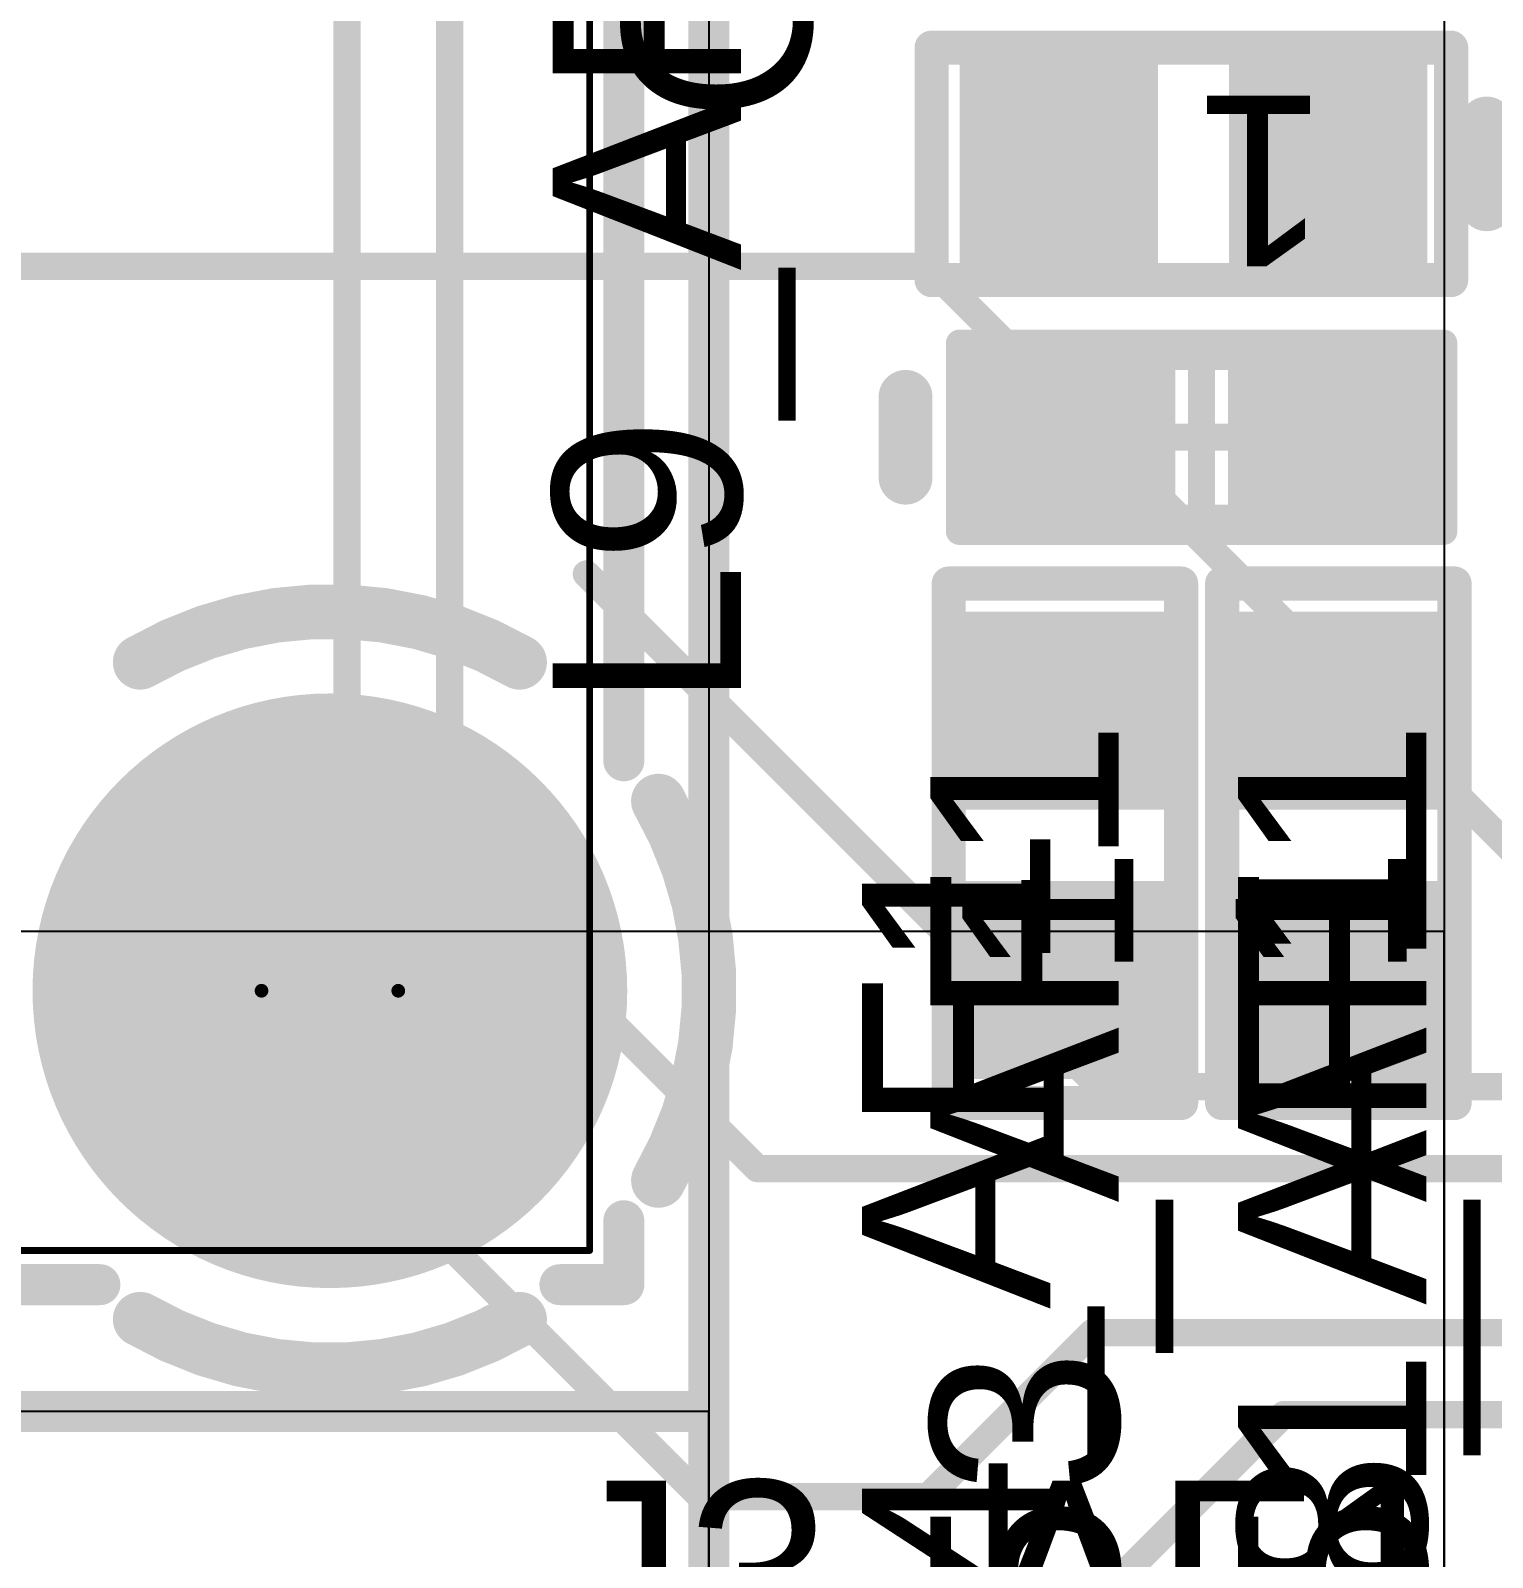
# Model space of a CAD drawing. Header units: inches. Extents: x -1.3 to 11.9, y -6.8 to 4.2.
# Drawn here: x 0.2137 to 0.4275, y 2.6911 to 2.9145 of the extents above; entities that cross this region are included whole.
import ezdxf

# ---------------------------------------------------------------- set-up
doc = ezdxf.new("R2010")
doc.units = ezdxf.units.IN
doc.header["$MEASUREMENT"] = 0
for name, color, linetype in [('02_GND1', 76, 'Continuous'), ('03_SIG1', 76, 'Continuous'), ('04_GND2', 16, 'Continuous'), ('05_SIG2', 156, 'Continuous'), ('06_GND3', 216, 'Continuous'), ('07_SIG3', 216, 'Continuous'), ('08_GND4', 136, 'Continuous'), ('09_PWR1', 136, 'Continuous'), ('10_PWR2', 136, 'Continuous'), ('11_GND5', 136, 'Continuous'), ('12_SIG4', 7, 'Continuous'), ('13_GND6', 136, 'Continuous'), ('14_SIG5', 136, 'Continuous'), ('15_GND7', 136, 'Continuous'), ('AB', 56, 'Continuous'), ('ASSY_DWG_INFO', 56, 'Continuous'), ('BOTTOM', 5, 'Continuous'), ('Bottom Solder', 6, 'Continuous'), ('FAB', 56, 'Continuous'), ('FAB_DWG_INFO', 1, 'Continuous'), ('Mechanical 13', 56, 'Continuous'), ('Pad Holes', 156, 'Continuous'), ('POT_INFO', 56, 'Continuous'), ('TOP', 1, 'Continuous'), ('Top Overlay', 2, 'Continuous'), ('Top Paste', 8, 'Continuous'), ('Top Solder', 216, 'Continuous')]:
    doc.layers.add(name, color=color, linetype=linetype)
doc.styles.add('Arial', font='', dxfattribs={"height": 0.2})
doc.styles.get('Arial').set_extended_font_data('Arial')

# ---------------------------------------------------------------- blocks, each defined once
blk = doc.blocks.new('C0402_199')
at = {"layer": 'TOP'}
for points in [[(-0.031, -0.0125), (-0.031, 0.0125), (-0.006, 0.0125), (-0.006, -0.0125)], [(0.0084, -0.0125), (0.0084, 0.0125), (0.0334, 0.0125), (0.0334, -0.0125)]]:
    blk.add_hatch(color=1, dxfattribs=at).paths.add_polyline_path(points)
at = {"layer": 'Top Paste'}
for points in [[(-0.031, -0.0125), (-0.031, 0.0125), (-0.006, 0.0125), (-0.006, -0.0125)], [(0.0084, -0.0125), (0.0084, 0.0125), (0.0334, 0.0125), (0.0334, -0.0125)]]:
    blk.add_hatch(color=8, dxfattribs=at).paths.add_polyline_path(points)
at = {"layer": 'Top Solder'}
for points in [[(-0.033, -0.0145), (-0.033, 0.0145), (-0.004, 0.0145), (-0.004, -0.0145)], [(0.0064, -0.0145), (0.0064, 0.0145), (0.0354, 0.0145), (0.0354, -0.0145)]]:
    blk.add_hatch(color=216, dxfattribs=at).paths.add_polyline_path(points)
at = {"layer": 'ASSY_DWG_INFO'}
for points in [[(-0.0365, 0.017, 0.005, 0.005, 0), (-0.0365, -0.017, 0.005, 0.005, 0)], [(-0.0365, 0.017, 0.005, 0.005, 0), (0.0395, 0.017, 0.005, 0.005, 0)], [(0.0395, 0.017, 0.005, 0.005, 0), (0.0395, -0.017, 0.005, 0.005, 0)], [(-0.0365, -0.017, 0.005, 0.005, 0), (0.0395, -0.017, 0.005, 0.005, 0)]]:
    blk.add_lwpolyline(points, format="xyseb", dxfattribs=at)
for points in [[(-0.03775, 0.017, 0.0025, 0.0025, 1), (-0.03525, 0.017, 0.0025, 0.0025, 1)], [(-0.03775, 0.017, 0.0025, 0.0025, 1), (-0.03525, 0.017, 0.0025, 0.0025, 1)], [(0.03825, 0.017, 0.0025, 0.0025, 1), (0.04075, 0.017, 0.0025, 0.0025, 1)], [(0.03825, 0.017, 0.0025, 0.0025, 1), (0.04075, 0.017, 0.0025, 0.0025, 1)], [(-0.03775, -0.017, 0.0025, 0.0025, 1), (-0.03525, -0.017, 0.0025, 0.0025, 1)], [(-0.03775, -0.017, 0.0025, 0.0025, 1), (-0.03525, -0.017, 0.0025, 0.0025, 1)], [(0.03825, -0.017, 0.0025, 0.0025, 1), (0.04075, -0.017, 0.0025, 0.0025, 1)], [(0.03825, -0.017, 0.0025, 0.0025, 1), (0.04075, -0.017, 0.0025, 0.0025, 1)]]:
    blk.add_lwpolyline(points, format="xyseb", close=True, dxfattribs=at)
at = {"layer": 'Top Overlay'}
for points in [[(-0.0365, 0.017, 0.005, 0.005, 0), (0.0365, 0.017, 0.005, 0.005, 0)], [(-0.0365, 0.017, 0.005, 0.005, 0), (-0.0365, -0.017, 0.005, 0.005, 0)], [(0.0365, 0.017, 0.005, 0.005, 0), (0.0395, 0.017, 0.005, 0.005, 0)], [(0.0395, 0.017, 0.005, 0.005, 0), (0.0395, -0.017, 0.005, 0.005, 0)], [(-0.0365, -0.017, 0.005, 0.005, 0), (0.0395, -0.017, 0.005, 0.005, 0)]]:
    blk.add_lwpolyline(points, format="xyseb", dxfattribs=at)
for points in [[(-0.03775, 0.017, 0.0025, 0.0025, 1), (-0.03525, 0.017, 0.0025, 0.0025, 1)], [(-0.03775, 0.017, 0.0025, 0.0025, 1), (-0.03525, 0.017, 0.0025, 0.0025, 1)], [(0.03525, 0.017, 0.0025, 0.0025, 1), (0.03775, 0.017, 0.0025, 0.0025, 1)], [(0.03525, 0.017, 0.0025, 0.0025, 1), (0.03775, 0.017, 0.0025, 0.0025, 1)], [(0.03825, 0.017, 0.0025, 0.0025, 1), (0.04075, 0.017, 0.0025, 0.0025, 1)], [(0.03825, 0.017, 0.0025, 0.0025, 1), (0.04075, 0.017, 0.0025, 0.0025, 1)], [(-0.03775, -0.017, 0.0025, 0.0025, 1), (-0.03525, -0.017, 0.0025, 0.0025, 1)], [(-0.03775, -0.017, 0.0025, 0.0025, 1), (-0.03525, -0.017, 0.0025, 0.0025, 1)], [(0.03825, -0.017, 0.0025, 0.0025, 1), (0.04075, -0.017, 0.0025, 0.0025, 1)], [(0.03825, -0.017, 0.0025, 0.0025, 1), (0.04075, -0.017, 0.0025, 0.0025, 1)]]:
    blk.add_lwpolyline(points, format="xyseb", close=True, dxfattribs=at)
at = {"layer": 'FAB', "style": 'Arial'}
blk.add_text('1', height=0.025, dxfattribs=at).set_placement((-0.0185, -0.01))
blk = doc.blocks.new('C0402_203')
at = {"layer": 'TOP'}
for points in [[(-0.031, -0.0125), (-0.031, 0.0125), (-0.006, 0.0125), (-0.006, -0.0125)], [(0.0084, -0.0125), (0.0084, 0.0125), (0.0334, 0.0125), (0.0334, -0.0125)]]:
    blk.add_hatch(color=1, dxfattribs=at).paths.add_polyline_path(points)
at = {"layer": 'Top Paste'}
for points in [[(-0.031, -0.0125), (-0.031, 0.0125), (-0.006, 0.0125), (-0.006, -0.0125)], [(0.0084, -0.0125), (0.0084, 0.0125), (0.0334, 0.0125), (0.0334, -0.0125)]]:
    blk.add_hatch(color=8, dxfattribs=at).paths.add_polyline_path(points)
at = {"layer": 'Top Solder'}
for points in [[(-0.033, -0.0145), (-0.033, 0.0145), (-0.004, 0.0145), (-0.004, -0.0145)], [(0.0064, -0.0145), (0.0064, 0.0145), (0.0354, 0.0145), (0.0354, -0.0145)]]:
    blk.add_hatch(color=216, dxfattribs=at).paths.add_polyline_path(points)
at = {"layer": 'ASSY_DWG_INFO'}
for points in [[(-0.0365, 0.017, 0.005, 0.005, 0), (-0.0365, -0.017, 0.005, 0.005, 0)], [(-0.0365, 0.017, 0.005, 0.005, 0), (0.0395, 0.017, 0.005, 0.005, 0)], [(0.0395, 0.017, 0.005, 0.005, 0), (0.0395, -0.017, 0.005, 0.005, 0)], [(-0.0365, -0.017, 0.005, 0.005, 0), (0.0395, -0.017, 0.005, 0.005, 0)]]:
    blk.add_lwpolyline(points, format="xyseb", dxfattribs=at)
for points in [[(-0.03775, 0.017, 0.0025, 0.0025, 1), (-0.03525, 0.017, 0.0025, 0.0025, 1)], [(-0.03775, 0.017, 0.0025, 0.0025, 1), (-0.03525, 0.017, 0.0025, 0.0025, 1)], [(0.03825, 0.017, 0.0025, 0.0025, 1), (0.04075, 0.017, 0.0025, 0.0025, 1)], [(0.03825, 0.017, 0.0025, 0.0025, 1), (0.04075, 0.017, 0.0025, 0.0025, 1)], [(-0.03775, -0.017, 0.0025, 0.0025, 1), (-0.03525, -0.017, 0.0025, 0.0025, 1)], [(-0.03775, -0.017, 0.0025, 0.0025, 1), (-0.03525, -0.017, 0.0025, 0.0025, 1)], [(0.03825, -0.017, 0.0025, 0.0025, 1), (0.04075, -0.017, 0.0025, 0.0025, 1)], [(0.03825, -0.017, 0.0025, 0.0025, 1), (0.04075, -0.017, 0.0025, 0.0025, 1)]]:
    blk.add_lwpolyline(points, format="xyseb", close=True, dxfattribs=at)
at = {"layer": 'Top Overlay'}
for points in [[(-0.0365, 0.017, 0.005, 0.005, 0), (0.0365, 0.017, 0.005, 0.005, 0)], [(-0.0365, 0.017, 0.005, 0.005, 0), (-0.0365, -0.017, 0.005, 0.005, 0)], [(0.0365, 0.017, 0.005, 0.005, 0), (0.0395, 0.017, 0.005, 0.005, 0)], [(0.0395, 0.017, 0.005, 0.005, 0), (0.0395, -0.017, 0.005, 0.005, 0)], [(-0.0365, -0.017, 0.005, 0.005, 0), (0.0395, -0.017, 0.005, 0.005, 0)]]:
    blk.add_lwpolyline(points, format="xyseb", dxfattribs=at)
for points in [[(-0.03775, 0.017, 0.0025, 0.0025, 1), (-0.03525, 0.017, 0.0025, 0.0025, 1)], [(-0.03775, 0.017, 0.0025, 0.0025, 1), (-0.03525, 0.017, 0.0025, 0.0025, 1)], [(0.03525, 0.017, 0.0025, 0.0025, 1), (0.03775, 0.017, 0.0025, 0.0025, 1)], [(0.03525, 0.017, 0.0025, 0.0025, 1), (0.03775, 0.017, 0.0025, 0.0025, 1)], [(0.03825, 0.017, 0.0025, 0.0025, 1), (0.04075, 0.017, 0.0025, 0.0025, 1)], [(0.03825, 0.017, 0.0025, 0.0025, 1), (0.04075, 0.017, 0.0025, 0.0025, 1)], [(-0.03775, -0.017, 0.0025, 0.0025, 1), (-0.03525, -0.017, 0.0025, 0.0025, 1)], [(-0.03775, -0.017, 0.0025, 0.0025, 1), (-0.03525, -0.017, 0.0025, 0.0025, 1)], [(0.03825, -0.017, 0.0025, 0.0025, 1), (0.04075, -0.017, 0.0025, 0.0025, 1)], [(0.03825, -0.017, 0.0025, 0.0025, 1), (0.04075, -0.017, 0.0025, 0.0025, 1)]]:
    blk.add_lwpolyline(points, format="xyseb", close=True, dxfattribs=at)
at = {"layer": 'FAB', "style": 'Arial'}
blk.add_text('1', height=0.025, dxfattribs=at).set_placement((-0.0185, -0.01))
blk = doc.blocks.new('C0402_215')
at = {"layer": 'TOP'}
for points in [[(-0.031, -0.0125), (-0.031, 0.0125), (-0.006, 0.0125), (-0.006, -0.0125)], [(0.0084, -0.0125), (0.0084, 0.0125), (0.0334, 0.0125), (0.0334, -0.0125)]]:
    blk.add_hatch(color=1, dxfattribs=at).paths.add_polyline_path(points)
at = {"layer": 'Top Paste'}
for points in [[(-0.031, -0.0125), (-0.031, 0.0125), (-0.006, 0.0125), (-0.006, -0.0125)], [(0.0084, -0.0125), (0.0084, 0.0125), (0.0334, 0.0125), (0.0334, -0.0125)]]:
    blk.add_hatch(color=8, dxfattribs=at).paths.add_polyline_path(points)
at = {"layer": 'Top Solder'}
for points in [[(-0.033, -0.0145), (-0.033, 0.0145), (-0.004, 0.0145), (-0.004, -0.0145)], [(0.0064, -0.0145), (0.0064, 0.0145), (0.0354, 0.0145), (0.0354, -0.0145)]]:
    blk.add_hatch(color=216, dxfattribs=at).paths.add_polyline_path(points)
at = {"layer": 'ASSY_DWG_INFO'}
for points in [[(-0.0365, 0.017, 0.005, 0.005, 0), (-0.0365, -0.017, 0.005, 0.005, 0)], [(0.0395, 0.017, 0.005, 0.005, 0), (-0.0365, 0.017, 0.005, 0.005, 0)], [(0.0395, 0.017, 0.005, 0.005, 0), (0.0395, -0.017, 0.005, 0.005, 0)], [(0.0395, -0.017, 0.005, 0.005, 0), (-0.0365, -0.017, 0.005, 0.005, 0)]]:
    blk.add_lwpolyline(points, format="xyseb", dxfattribs=at)
for points in [[(-0.03775, 0.017, 0.0025, 0.0025, 1), (-0.03525, 0.017, 0.0025, 0.0025, 1)], [(-0.03775, 0.017, 0.0025, 0.0025, 1), (-0.03525, 0.017, 0.0025, 0.0025, 1)], [(0.03825, 0.017, 0.0025, 0.0025, 1), (0.04075, 0.017, 0.0025, 0.0025, 1)], [(0.03825, 0.017, 0.0025, 0.0025, 1), (0.04075, 0.017, 0.0025, 0.0025, 1)], [(-0.03775, -0.017, 0.0025, 0.0025, 1), (-0.03525, -0.017, 0.0025, 0.0025, 1)], [(-0.03775, -0.017, 0.0025, 0.0025, 1), (-0.03525, -0.017, 0.0025, 0.0025, 1)], [(0.03825, -0.017, 0.0025, 0.0025, 1), (0.04075, -0.017, 0.0025, 0.0025, 1)], [(0.03825, -0.017, 0.0025, 0.0025, 1), (0.04075, -0.017, 0.0025, 0.0025, 1)]]:
    blk.add_lwpolyline(points, format="xyseb", close=True, dxfattribs=at)
at = {"layer": 'Top Overlay'}
for points in [[(0.0365, 0.017, 0.005, 0.005, 0), (-0.0365, 0.017, 0.005, 0.005, 0)], [(-0.0365, 0.017, 0.005, 0.005, 0), (-0.0365, -0.017, 0.005, 0.005, 0)], [(0.0395, 0.017, 0.005, 0.005, 0), (0.0365, 0.017, 0.005, 0.005, 0)], [(0.0395, 0.017, 0.005, 0.005, 0), (0.0395, -0.017, 0.005, 0.005, 0)], [(0.0395, -0.017, 0.005, 0.005, 0), (-0.0365, -0.017, 0.005, 0.005, 0)]]:
    blk.add_lwpolyline(points, format="xyseb", dxfattribs=at)
for points in [[(-0.03775, 0.017, 0.0025, 0.0025, 1), (-0.03525, 0.017, 0.0025, 0.0025, 1)], [(-0.03775, 0.017, 0.0025, 0.0025, 1), (-0.03525, 0.017, 0.0025, 0.0025, 1)], [(0.03525, 0.017, 0.0025, 0.0025, 1), (0.03775, 0.017, 0.0025, 0.0025, 1)], [(0.03525, 0.017, 0.0025, 0.0025, 1), (0.03775, 0.017, 0.0025, 0.0025, 1)], [(0.03825, 0.017, 0.0025, 0.0025, 1), (0.04075, 0.017, 0.0025, 0.0025, 1)], [(0.03825, 0.017, 0.0025, 0.0025, 1), (0.04075, 0.017, 0.0025, 0.0025, 1)], [(-0.03775, -0.017, 0.0025, 0.0025, 1), (-0.03525, -0.017, 0.0025, 0.0025, 1)], [(-0.03775, -0.017, 0.0025, 0.0025, 1), (-0.03525, -0.017, 0.0025, 0.0025, 1)], [(0.03825, -0.017, 0.0025, 0.0025, 1), (0.04075, -0.017, 0.0025, 0.0025, 1)], [(0.03825, -0.017, 0.0025, 0.0025, 1), (0.04075, -0.017, 0.0025, 0.0025, 1)]]:
    blk.add_lwpolyline(points, format="xyseb", close=True, dxfattribs=at)
at = {"layer": 'FAB', "style": 'Arial'}
blk.add_text('1', height=0.025, dxfattribs=at).set_placement((-0.0185, -0.01))
blk = doc.blocks.new('CONN_SMA_J_P_H_RA_TH1_SAI_330')
at = {"layer": '03_SIG1'}
h = blk.add_hatch(color=76, dxfattribs=at)
edge = h.paths.add_edge_path()
edge.add_arc((-0.1, -0.1), 0.0415, 0, 360)
at = {"layer": '05_SIG2'}
h = blk.add_hatch(color=156, dxfattribs=at)
edge = h.paths.add_edge_path()
edge.add_arc((-0.1, -0.1), 0.0415, 0, 360)
at = {"layer": '07_SIG3'}
h = blk.add_hatch(color=216, dxfattribs=at)
edge = h.paths.add_edge_path()
edge.add_arc((-0.1, -0.1), 0.0415, 0, 360)
at = {"layer": '09_PWR1'}
h = blk.add_hatch(color=136, dxfattribs=at)
edge = h.paths.add_edge_path()
edge.add_arc((-0.1, -0.1), 0.0435, 0, 360)
at = {"layer": '10_PWR2'}
h = blk.add_hatch(color=136, dxfattribs=at)
edge = h.paths.add_edge_path()
edge.add_arc((-0.1, -0.1), 0.0435, 0, 360)
at = {"layer": '12_SIG4'}
h = blk.add_hatch(color=7, dxfattribs=at)
edge = h.paths.add_edge_path()
edge.add_arc((-0.1, -0.1), 0.0415, 0, 360)
at = {"layer": '14_SIG5'}
h = blk.add_hatch(color=136, dxfattribs=at)
edge = h.paths.add_edge_path()
edge.add_arc((-0.1, -0.1), 0.0415, 0, 360)
at = {"layer": 'BOTTOM'}
h = blk.add_hatch(color=5, dxfattribs=at)
edge = h.paths.add_edge_path()
edge.add_arc((-0.1, -0.1), 0.0415, 0, 360)
at = {"layer": 'Bottom Solder'}
h = blk.add_hatch(color=6, dxfattribs=at)
edge = h.paths.add_edge_path()
edge.add_arc((-0.1, -0.1), 0.0415, 0, 360)
at = {"layer": 'Pad Holes'}
h = blk.add_hatch(color=7, dxfattribs=at)
edge = h.paths.add_edge_path()
edge.add_arc((-0.1, -0.1), 0.0315, 0, 360)
at = {"layer": 'TOP'}
h = blk.add_hatch(color=1, dxfattribs=at)
edge = h.paths.add_edge_path()
edge.add_arc((-0.1, -0.1), 0.0415, 0, 360)
at = {"layer": 'Top Solder'}
h = blk.add_hatch(color=216, dxfattribs=at)
edge = h.paths.add_edge_path()
edge.add_arc((-0.1, -0.1), 0.0415, 0, 360)
at = {"layer": '02_GND1'}
for points in [[(-0.14806, -0.12775, 0.008, 0.008, -0.267949), (-0.14806, -0.07225, 0.008, 0.008, 0)], [(-0.05194, -0.07225, 0.008, 0.008, -0.267949), (-0.05194, -0.12775, 0.008, 0.008, 0)], [(-0.07225, -0.14806, 0.008, 0.008, -0.267949), (-0.12775, -0.14806, 0.008, 0.008, 0)]]:
    blk.add_lwpolyline(points, format="xyseb", dxfattribs=at)
for points in [[(-0.15006, -0.07225, 0.004, 0.004, 1), (-0.14606, -0.07225, 0.004, 0.004, 1)], [(-0.05394, -0.07225, 0.004, 0.004, 1), (-0.04994, -0.07225, 0.004, 0.004, 1)], [(-0.15006, -0.12775, 0.004, 0.004, 1), (-0.14606, -0.12775, 0.004, 0.004, 1)], [(-0.05394, -0.12775, 0.004, 0.004, 1), (-0.04994, -0.12775, 0.004, 0.004, 1)], [(-0.12975, -0.14806, 0.004, 0.004, 1), (-0.12575, -0.14806, 0.004, 0.004, 1)], [(-0.07425, -0.14806, 0.004, 0.004, 1), (-0.07025, -0.14806, 0.004, 0.004, 1)]]:
    blk.add_lwpolyline(points, format="xyseb", close=True, dxfattribs=at)
at = {"layer": '04_GND2'}
for points in [[(-0.14806, -0.12775, 0.008, 0.008, -0.267949), (-0.14806, -0.07225, 0.008, 0.008, 0)], [(-0.05194, -0.07225, 0.008, 0.008, -0.267949), (-0.05194, -0.12775, 0.008, 0.008, 0)], [(-0.07225, -0.14806, 0.008, 0.008, -0.267949), (-0.12775, -0.14806, 0.008, 0.008, 0)]]:
    blk.add_lwpolyline(points, format="xyseb", dxfattribs=at)
for points in [[(-0.15006, -0.07225, 0.004, 0.004, 1), (-0.14606, -0.07225, 0.004, 0.004, 1)], [(-0.05394, -0.07225, 0.004, 0.004, 1), (-0.04994, -0.07225, 0.004, 0.004, 1)], [(-0.15006, -0.12775, 0.004, 0.004, 1), (-0.14606, -0.12775, 0.004, 0.004, 1)], [(-0.05394, -0.12775, 0.004, 0.004, 1), (-0.04994, -0.12775, 0.004, 0.004, 1)], [(-0.12975, -0.14806, 0.004, 0.004, 1), (-0.12575, -0.14806, 0.004, 0.004, 1)], [(-0.07425, -0.14806, 0.004, 0.004, 1), (-0.07025, -0.14806, 0.004, 0.004, 1)]]:
    blk.add_lwpolyline(points, format="xyseb", close=True, dxfattribs=at)
at = {"layer": '06_GND3'}
for points in [[(-0.14806, -0.12775, 0.008, 0.008, -0.267949), (-0.14806, -0.07225, 0.008, 0.008, 0)], [(-0.05194, -0.07225, 0.008, 0.008, -0.267949), (-0.05194, -0.12775, 0.008, 0.008, 0)], [(-0.07225, -0.14806, 0.008, 0.008, -0.267949), (-0.12775, -0.14806, 0.008, 0.008, 0)]]:
    blk.add_lwpolyline(points, format="xyseb", dxfattribs=at)
for points in [[(-0.15006, -0.07225, 0.004, 0.004, 1), (-0.14606, -0.07225, 0.004, 0.004, 1)], [(-0.05394, -0.07225, 0.004, 0.004, 1), (-0.04994, -0.07225, 0.004, 0.004, 1)], [(-0.15006, -0.12775, 0.004, 0.004, 1), (-0.14606, -0.12775, 0.004, 0.004, 1)], [(-0.05394, -0.12775, 0.004, 0.004, 1), (-0.04994, -0.12775, 0.004, 0.004, 1)], [(-0.12975, -0.14806, 0.004, 0.004, 1), (-0.12575, -0.14806, 0.004, 0.004, 1)], [(-0.07425, -0.14806, 0.004, 0.004, 1), (-0.07025, -0.14806, 0.004, 0.004, 1)]]:
    blk.add_lwpolyline(points, format="xyseb", close=True, dxfattribs=at)
at = {"layer": '08_GND4'}
for points in [[(-0.14806, -0.12775, 0.008, 0.008, -0.267949), (-0.14806, -0.07225, 0.008, 0.008, 0)], [(-0.05194, -0.07225, 0.008, 0.008, -0.267949), (-0.05194, -0.12775, 0.008, 0.008, 0)], [(-0.07225, -0.14806, 0.008, 0.008, -0.267949), (-0.12775, -0.14806, 0.008, 0.008, 0)]]:
    blk.add_lwpolyline(points, format="xyseb", dxfattribs=at)
for points in [[(-0.15006, -0.07225, 0.004, 0.004, 1), (-0.14606, -0.07225, 0.004, 0.004, 1)], [(-0.05394, -0.07225, 0.004, 0.004, 1), (-0.04994, -0.07225, 0.004, 0.004, 1)], [(-0.15006, -0.12775, 0.004, 0.004, 1), (-0.14606, -0.12775, 0.004, 0.004, 1)], [(-0.05394, -0.12775, 0.004, 0.004, 1), (-0.04994, -0.12775, 0.004, 0.004, 1)], [(-0.12975, -0.14806, 0.004, 0.004, 1), (-0.12575, -0.14806, 0.004, 0.004, 1)], [(-0.07425, -0.14806, 0.004, 0.004, 1), (-0.07025, -0.14806, 0.004, 0.004, 1)]]:
    blk.add_lwpolyline(points, format="xyseb", close=True, dxfattribs=at)
at = {"layer": '11_GND5'}
for points in [[(-0.14806, -0.12775, 0.008, 0.008, -0.267949), (-0.14806, -0.07225, 0.008, 0.008, 0)], [(-0.05194, -0.07225, 0.008, 0.008, -0.267949), (-0.05194, -0.12775, 0.008, 0.008, 0)], [(-0.07225, -0.14806, 0.008, 0.008, -0.267949), (-0.12775, -0.14806, 0.008, 0.008, 0)]]:
    blk.add_lwpolyline(points, format="xyseb", dxfattribs=at)
for points in [[(-0.15006, -0.07225, 0.004, 0.004, 1), (-0.14606, -0.07225, 0.004, 0.004, 1)], [(-0.05394, -0.07225, 0.004, 0.004, 1), (-0.04994, -0.07225, 0.004, 0.004, 1)], [(-0.15006, -0.12775, 0.004, 0.004, 1), (-0.14606, -0.12775, 0.004, 0.004, 1)], [(-0.05394, -0.12775, 0.004, 0.004, 1), (-0.04994, -0.12775, 0.004, 0.004, 1)], [(-0.12975, -0.14806, 0.004, 0.004, 1), (-0.12575, -0.14806, 0.004, 0.004, 1)], [(-0.07425, -0.14806, 0.004, 0.004, 1), (-0.07025, -0.14806, 0.004, 0.004, 1)]]:
    blk.add_lwpolyline(points, format="xyseb", close=True, dxfattribs=at)
at = {"layer": '13_GND6'}
for points in [[(-0.14806, -0.12775, 0.008, 0.008, -0.267949), (-0.14806, -0.07225, 0.008, 0.008, 0)], [(-0.05194, -0.07225, 0.008, 0.008, -0.267949), (-0.05194, -0.12775, 0.008, 0.008, 0)], [(-0.07225, -0.14806, 0.008, 0.008, -0.267949), (-0.12775, -0.14806, 0.008, 0.008, 0)]]:
    blk.add_lwpolyline(points, format="xyseb", dxfattribs=at)
for points in [[(-0.15006, -0.07225, 0.004, 0.004, 1), (-0.14606, -0.07225, 0.004, 0.004, 1)], [(-0.05394, -0.07225, 0.004, 0.004, 1), (-0.04994, -0.07225, 0.004, 0.004, 1)], [(-0.15006, -0.12775, 0.004, 0.004, 1), (-0.14606, -0.12775, 0.004, 0.004, 1)], [(-0.05394, -0.12775, 0.004, 0.004, 1), (-0.04994, -0.12775, 0.004, 0.004, 1)], [(-0.12975, -0.14806, 0.004, 0.004, 1), (-0.12575, -0.14806, 0.004, 0.004, 1)], [(-0.07425, -0.14806, 0.004, 0.004, 1), (-0.07025, -0.14806, 0.004, 0.004, 1)]]:
    blk.add_lwpolyline(points, format="xyseb", close=True, dxfattribs=at)
at = {"layer": '15_GND7'}
for points in [[(-0.14806, -0.12775, 0.008, 0.008, -0.267949), (-0.14806, -0.07225, 0.008, 0.008, 0)], [(-0.05194, -0.07225, 0.008, 0.008, -0.267949), (-0.05194, -0.12775, 0.008, 0.008, 0)], [(-0.07225, -0.14806, 0.008, 0.008, -0.267949), (-0.12775, -0.14806, 0.008, 0.008, 0)]]:
    blk.add_lwpolyline(points, format="xyseb", dxfattribs=at)
for points in [[(-0.15006, -0.07225, 0.004, 0.004, 1), (-0.14606, -0.07225, 0.004, 0.004, 1)], [(-0.05394, -0.07225, 0.004, 0.004, 1), (-0.04994, -0.07225, 0.004, 0.004, 1)], [(-0.15006, -0.12775, 0.004, 0.004, 1), (-0.14606, -0.12775, 0.004, 0.004, 1)], [(-0.05394, -0.12775, 0.004, 0.004, 1), (-0.04994, -0.12775, 0.004, 0.004, 1)], [(-0.12975, -0.14806, 0.004, 0.004, 1), (-0.12575, -0.14806, 0.004, 0.004, 1)], [(-0.07425, -0.14806, 0.004, 0.004, 1), (-0.07025, -0.14806, 0.004, 0.004, 1)]]:
    blk.add_lwpolyline(points, format="xyseb", close=True, dxfattribs=at)
at = {"layer": 'AB'}
blk.add_line((0.263, -0.263), (-0.263, -0.263), dxfattribs=at)
at = {"layer": 'Mechanical 13'}
for points in [[(-0.138, 0.138, 0.001, 0.001, 0), (-0.138, -0.138, 0.001, 0.001, 0)], [(-0.138, -0.138, 0.001, 0.001, 0), (0.138, -0.138, 0.001, 0.001, 0)]]:
    blk.add_lwpolyline(points, format="xyseb", dxfattribs=at)
blk.add_lwpolyline([(-0.13825, -0.138, 0.0005, 0.0005, 1), (-0.13775, -0.138, 0.0005, 0.0005, 1)], format="xyseb", close=True, dxfattribs=at)
blk.add_lwpolyline([(-0.13825, -0.138, 0.0005, 0.0005, 1), (-0.13775, -0.138, 0.0005, 0.0005, 1)], format="xyseb", close=True, dxfattribs=at)
at = {"layer": 'POT_INFO'}
blk.add_line((0.1928, -0.15542), (-0.1928, -0.15542), dxfattribs=at)
blk.add_lwpolyline([(-0.1928, -0.15542, 0.006, 0.006, 0), (0.1928, -0.15542, 0.006, 0.006, 0)], format="xyseb", dxfattribs=at)
at = {"layer": 'Top Overlay'}
for points in [[(-0.143, 0.06635, 0.006, 0.006, 0), (-0.143, -0.06635, 0.006, 0.006, 0)], [(-0.143, -0.13365, 0.006, 0.006, 0), (-0.143, -0.143, 0.006, 0.006, 0)], [(-0.143, -0.143, 0.006, 0.006, 0), (-0.13365, -0.143, 0.006, 0.006, 0)], [(-0.06635, -0.143, 0.006, 0.006, 0), (0.06635, -0.143, 0.006, 0.006, 0)]]:
    blk.add_lwpolyline(points, format="xyseb", dxfattribs=at)
for points in [[(-0.1445, -0.06635, 0.003, 0.003, 1), (-0.1415, -0.06635, 0.003, 0.003, 1)], [(-0.1445, -0.13365, 0.003, 0.003, 1), (-0.1415, -0.13365, 0.003, 0.003, 1)], [(-0.1445, -0.143, 0.003, 0.003, 1), (-0.1415, -0.143, 0.003, 0.003, 1)], [(-0.1445, -0.143, 0.003, 0.003, 1), (-0.1415, -0.143, 0.003, 0.003, 1)], [(-0.13515, -0.143, 0.003, 0.003, 1), (-0.13215, -0.143, 0.003, 0.003, 1)], [(-0.06785, -0.143, 0.003, 0.003, 1), (-0.06485, -0.143, 0.003, 0.003, 1)]]:
    blk.add_lwpolyline(points, format="xyseb", close=True, dxfattribs=at)
blk = doc.blocks.new('CONN_SMA_J_P_H_RA_TH1_SAI_B_332')
at = {"layer": 'AB'}
for p, q in [((-0.263, 0.263), (-0.263, -0.586)), ((0.263, 0.263), (-0.263, 0.263))]:
    blk.add_line(p, q, dxfattribs=at)
at = {"layer": 'POT_INFO'}
for p, q in [((0.1928, 0.15542), (-0.1928, 0.15542)), ((-0.1928, 0.15542), (-0.1928, -0.47842))]:
    blk.add_line(p, q, dxfattribs=at)
for points in [[(0.1928, 0.15542, 0.006, 0.006, 0), (-0.1928, 0.15542, 0.006, 0.006, 0)], [(-0.1928, -0.47842, 0.006, 0.006, 0), (-0.1928, 0.15542, 0.006, 0.006, 0)]]:
    blk.add_lwpolyline(points, format="xyseb", dxfattribs=at)
blk.add_lwpolyline([(-0.1943, 0.15542, 0.003, 0.003, 1), (-0.1913, 0.15542, 0.003, 0.003, 1)], format="xyseb", close=True, dxfattribs=at)
blk.add_lwpolyline([(-0.1943, 0.15542, 0.003, 0.003, 1), (-0.1913, 0.15542, 0.003, 0.003, 1)], format="xyseb", close=True, dxfattribs=at)
blk = doc.blocks.new('0402_A_369')
at = {"layer": 'TOP'}
for points in [[(-0.0315, -0.00984), (-0.0315, 0.00984), (-0.00787, 0.00984), (-0.00787, -0.00984)], [(0.00787, -0.00984), (0.00787, 0.00984), (0.0315, 0.00984), (0.0315, -0.00984)]]:
    blk.add_hatch(color=1, dxfattribs=at).paths.add_polyline_path(points)
at = {"layer": 'Top Paste'}
for points in [[(-0.0315, -0.00984), (-0.0315, 0.00984), (-0.00787, 0.00984), (-0.00787, -0.00984)], [(0.00787, -0.00984), (0.00787, 0.00984), (0.0315, 0.00984), (0.0315, -0.00984)]]:
    blk.add_hatch(color=8, dxfattribs=at).paths.add_polyline_path(points)
at = {"layer": 'Top Solder'}
for points in [[(-0.0355, -0.01384), (-0.0355, 0.01384), (-0.00387, 0.01384), (-0.00387, -0.01384)], [(0.00387, -0.01384), (0.00387, 0.01384), (0.0355, 0.01384), (0.0355, -0.01384)]]:
    blk.add_hatch(color=216, dxfattribs=at).paths.add_polyline_path(points)
at = {"layer": 'Mechanical 13'}
for points in [[(-0.02165, -0.01181, 0.00394, 0.00394, 0), (-0.02165, 0.01181, 0.00394, 0.00394, 0)], [(-0.02165, 0.01181, 0.00394, 0.00394, 0), (0.02165, 0.01181, 0.00394, 0.00394, 0)], [(0.02165, -0.01181, 0.00394, 0.00394, 0), (0.02165, 0.01181, 0.00394, 0.00394, 0)], [(-0.02165, -0.01181, 0.00394, 0.00394, 0), (0.02165, -0.01181, 0.00394, 0.00394, 0)]]:
    blk.add_lwpolyline(points, format="xyseb", dxfattribs=at)
for points in [[(-0.02264, 0.01181, 0.00197, 0.00197, 1), (-0.02067, 0.01181, 0.00197, 0.00197, 1)], [(-0.02264, 0.01181, 0.00197, 0.00197, 1), (-0.02067, 0.01181, 0.00197, 0.00197, 1)], [(0.02067, 0.01181, 0.00197, 0.00197, 1), (0.02264, 0.01181, 0.00197, 0.00197, 1)], [(0.02067, 0.01181, 0.00197, 0.00197, 1), (0.02264, 0.01181, 0.00197, 0.00197, 1)], [(-0.02264, -0.01181, 0.00197, 0.00197, 1), (-0.02067, -0.01181, 0.00197, 0.00197, 1)], [(-0.02264, -0.01181, 0.00197, 0.00197, 1), (-0.02067, -0.01181, 0.00197, 0.00197, 1)], [(0.02067, -0.01181, 0.00197, 0.00197, 1), (0.02264, -0.01181, 0.00197, 0.00197, 1)], [(0.02067, -0.01181, 0.00197, 0.00197, 1), (0.02264, -0.01181, 0.00197, 0.00197, 1)]]:
    blk.add_lwpolyline(points, format="xyseb", close=True, dxfattribs=at)
at = {"layer": 'POT_INFO'}
for points in [[(-0.03543, -0.01378, 0.00394, 0.00394, 0), (-0.03543, 0.01378, 0.00394, 0.00394, 0)], [(-0.03543, 0.01378, 0.00394, 0.00394, 0), (0.03543, 0.01378, 0.00394, 0.00394, 0)], [(0.03543, -0.01378, 0.00394, 0.00394, 0), (0.03543, 0.01378, 0.00394, 0.00394, 0)], [(0, -0.01181, 0.00394, 0.00394, 0), (0, 0.01181, 0.00394, 0.00394, 0)], [(-0.01181, 0, 0.00394, 0.00394, 0), (0.01181, 0, 0.00394, 0.00394, 0)], [(-0.03543, -0.01378, 0.00394, 0.00394, 0), (0.03543, -0.01378, 0.00394, 0.00394, 0)]]:
    blk.add_lwpolyline(points, format="xyseb", dxfattribs=at)
for points in [[(-0.03642, 0.01378, 0.00197, 0.00197, 1), (-0.03445, 0.01378, 0.00197, 0.00197, 1)], [(-0.03642, 0.01378, 0.00197, 0.00197, 1), (-0.03445, 0.01378, 0.00197, 0.00197, 1)], [(0.03445, 0.01378, 0.00197, 0.00197, 1), (0.03642, 0.01378, 0.00197, 0.00197, 1)], [(0.03445, 0.01378, 0.00197, 0.00197, 1), (0.03642, 0.01378, 0.00197, 0.00197, 1)], [(-0.00098, 0.01181, 0.00197, 0.00197, 1), (0.00098, 0.01181, 0.00197, 0.00197, 1)], [(-0.0128, 0, 0.00197, 0.00197, 1), (-0.01083, 0, 0.00197, 0.00197, 1)], [(0.01083, 0, 0.00197, 0.00197, 1), (0.0128, 0, 0.00197, 0.00197, 1)], [(-0.00098, -0.01181, 0.00197, 0.00197, 1), (0.00098, -0.01181, 0.00197, 0.00197, 1)], [(-0.03642, -0.01378, 0.00197, 0.00197, 1), (-0.03445, -0.01378, 0.00197, 0.00197, 1)], [(-0.03642, -0.01378, 0.00197, 0.00197, 1), (-0.03445, -0.01378, 0.00197, 0.00197, 1)], [(0.03445, -0.01378, 0.00197, 0.00197, 1), (0.03642, -0.01378, 0.00197, 0.00197, 1)], [(0.03445, -0.01378, 0.00197, 0.00197, 1), (0.03642, -0.01378, 0.00197, 0.00197, 1)]]:
    blk.add_lwpolyline(points, format="xyseb", close=True, dxfattribs=at)
at = {"layer": 'Top Overlay'}
blk.add_lwpolyline([(-0.04331, -0.00591, 0.00787, 0.00787, 0), (-0.04331, 0.00591, 0.00787, 0.00787, 0)], format="xyseb", dxfattribs=at)
for points in [[(-0.04528, 0.00591, 0.00394, 0.00394, 1), (-0.04134, 0.00591, 0.00394, 0.00394, 1)], [(-0.04528, -0.00591, 0.00394, 0.00394, 1), (-0.04134, -0.00591, 0.00394, 0.00394, 1)]]:
    blk.add_lwpolyline(points, format="xyseb", close=True, dxfattribs=at)
blk = doc.blocks.new('0402_A_373')
at = {"layer": 'TOP'}
for points in [[(-0.0315, -0.00984), (-0.0315, 0.00984), (-0.00787, 0.00984), (-0.00787, -0.00984)], [(0.00787, -0.00984), (0.00787, 0.00984), (0.0315, 0.00984), (0.0315, -0.00984)]]:
    blk.add_hatch(color=1, dxfattribs=at).paths.add_polyline_path(points)
at = {"layer": 'Top Paste'}
for points in [[(-0.0315, -0.00984), (-0.0315, 0.00984), (-0.00787, 0.00984), (-0.00787, -0.00984)], [(0.00787, -0.00984), (0.00787, 0.00984), (0.0315, 0.00984), (0.0315, -0.00984)]]:
    blk.add_hatch(color=8, dxfattribs=at).paths.add_polyline_path(points)
at = {"layer": 'Top Solder'}
for points in [[(-0.0355, -0.01384), (-0.0355, 0.01384), (-0.00387, 0.01384), (-0.00387, -0.01384)], [(0.00387, -0.01384), (0.00387, 0.01384), (0.0355, 0.01384), (0.0355, -0.01384)]]:
    blk.add_hatch(color=216, dxfattribs=at).paths.add_polyline_path(points)
at = {"layer": 'Mechanical 13'}
for points in [[(-0.02165, -0.01181, 0.00394, 0.00394, 0), (-0.02165, 0.01181, 0.00394, 0.00394, 0)], [(-0.02165, 0.01181, 0.00394, 0.00394, 0), (0.02165, 0.01181, 0.00394, 0.00394, 0)], [(0.02165, -0.01181, 0.00394, 0.00394, 0), (0.02165, 0.01181, 0.00394, 0.00394, 0)], [(-0.02165, -0.01181, 0.00394, 0.00394, 0), (0.02165, -0.01181, 0.00394, 0.00394, 0)]]:
    blk.add_lwpolyline(points, format="xyseb", dxfattribs=at)
for points in [[(-0.02264, 0.01181, 0.00197, 0.00197, 1), (-0.02067, 0.01181, 0.00197, 0.00197, 1)], [(-0.02264, 0.01181, 0.00197, 0.00197, 1), (-0.02067, 0.01181, 0.00197, 0.00197, 1)], [(0.02067, 0.01181, 0.00197, 0.00197, 1), (0.02264, 0.01181, 0.00197, 0.00197, 1)], [(0.02067, 0.01181, 0.00197, 0.00197, 1), (0.02264, 0.01181, 0.00197, 0.00197, 1)], [(-0.02264, -0.01181, 0.00197, 0.00197, 1), (-0.02067, -0.01181, 0.00197, 0.00197, 1)], [(-0.02264, -0.01181, 0.00197, 0.00197, 1), (-0.02067, -0.01181, 0.00197, 0.00197, 1)], [(0.02067, -0.01181, 0.00197, 0.00197, 1), (0.02264, -0.01181, 0.00197, 0.00197, 1)], [(0.02067, -0.01181, 0.00197, 0.00197, 1), (0.02264, -0.01181, 0.00197, 0.00197, 1)]]:
    blk.add_lwpolyline(points, format="xyseb", close=True, dxfattribs=at)
at = {"layer": 'POT_INFO'}
for points in [[(-0.03543, -0.01378, 0.00394, 0.00394, 0), (-0.03543, 0.01378, 0.00394, 0.00394, 0)], [(-0.03543, 0.01378, 0.00394, 0.00394, 0), (0.03543, 0.01378, 0.00394, 0.00394, 0)], [(0.03543, -0.01378, 0.00394, 0.00394, 0), (0.03543, 0.01378, 0.00394, 0.00394, 0)], [(0, -0.01181, 0.00394, 0.00394, 0), (0, 0.01181, 0.00394, 0.00394, 0)], [(-0.01181, 0, 0.00394, 0.00394, 0), (0.01181, 0, 0.00394, 0.00394, 0)], [(-0.03543, -0.01378, 0.00394, 0.00394, 0), (0.03543, -0.01378, 0.00394, 0.00394, 0)]]:
    blk.add_lwpolyline(points, format="xyseb", dxfattribs=at)
for points in [[(-0.03642, 0.01378, 0.00197, 0.00197, 1), (-0.03445, 0.01378, 0.00197, 0.00197, 1)], [(-0.03642, 0.01378, 0.00197, 0.00197, 1), (-0.03445, 0.01378, 0.00197, 0.00197, 1)], [(0.03445, 0.01378, 0.00197, 0.00197, 1), (0.03642, 0.01378, 0.00197, 0.00197, 1)], [(0.03445, 0.01378, 0.00197, 0.00197, 1), (0.03642, 0.01378, 0.00197, 0.00197, 1)], [(-0.00098, 0.01181, 0.00197, 0.00197, 1), (0.00098, 0.01181, 0.00197, 0.00197, 1)], [(-0.0128, 0, 0.00197, 0.00197, 1), (-0.01083, 0, 0.00197, 0.00197, 1)], [(0.01083, 0, 0.00197, 0.00197, 1), (0.0128, 0, 0.00197, 0.00197, 1)], [(-0.00098, -0.01181, 0.00197, 0.00197, 1), (0.00098, -0.01181, 0.00197, 0.00197, 1)], [(-0.03642, -0.01378, 0.00197, 0.00197, 1), (-0.03445, -0.01378, 0.00197, 0.00197, 1)], [(-0.03642, -0.01378, 0.00197, 0.00197, 1), (-0.03445, -0.01378, 0.00197, 0.00197, 1)], [(0.03445, -0.01378, 0.00197, 0.00197, 1), (0.03642, -0.01378, 0.00197, 0.00197, 1)], [(0.03445, -0.01378, 0.00197, 0.00197, 1), (0.03642, -0.01378, 0.00197, 0.00197, 1)]]:
    blk.add_lwpolyline(points, format="xyseb", close=True, dxfattribs=at)
at = {"layer": 'Top Overlay'}
blk.add_lwpolyline([(-0.04331, -0.00591, 0.00787, 0.00787, 0), (-0.04331, 0.00591, 0.00787, 0.00787, 0)], format="xyseb", dxfattribs=at)
for points in [[(-0.04528, 0.00591, 0.00394, 0.00394, 1), (-0.04134, 0.00591, 0.00394, 0.00394, 1)], [(-0.04528, -0.00591, 0.00394, 0.00394, 1), (-0.04134, -0.00591, 0.00394, 0.00394, 1)]]:
    blk.add_lwpolyline(points, format="xyseb", close=True, dxfattribs=at)

msp = doc.modelspace()

# ---------------------------------------------------------------- linework, layer by layer
at = {"layer": '05_SIG2'}
for points in [[(0.26, 2.75172, 0.004, 0.004, 0), (0.26, 3.015, 0.004, 0.004, 0)], [(0.275, 2.79303, 0.004, 0.004, 0), (0.275, 2.97, 0.004, 0.004, 0)], [(0.295, 2.835, 0.004, 0.004, 0), (0.37, 2.76, 0.004, 0.004, 0)], [(0.275, 2.79303, 0.004, 0.004, 0), (0.32003, 2.748, 0.004, 0.004, 0)], [(0.37, 2.76, 0.004, 0.004, 0), (1.465, 2.76, 0.004, 0.004, 0)], [(0.26, 2.75172, 0.004, 0.004, 0), (0.31172, 2.7, 0.004, 0.004, 0)], [(0.32003, 2.748, 0.004, 0.004, 0), (1.51366, 2.748, 0.004, 0.004, 0)], [(0.345, 2.7, 0.004, 0.004, 0), (0.369, 2.724, 0.004, 0.004, 0)], [(0.369, 2.724, 0.004, 0.004, 0), (1.51097, 2.724, 0.004, 0.004, 0)], [(0.295, 2.61, 0.004, 0.004, 0), (0.397, 2.712, 0.004, 0.004, 0)], [(0.397, 2.712, 0.004, 0.004, 0), (1.51594, 2.712, 0.004, 0.004, 0)], [(0.31172, 2.7, 0.004, 0.004, 0), (0.345, 2.7, 0.004, 0.004, 0)]]:
    msp.add_lwpolyline(points, format="xyseb", dxfattribs=at)
for points in [[(0.294, 2.835, 0.002, 0.002, 1), (0.296, 2.835, 0.002, 0.002, 1)], [(0.274, 2.79303, 0.002, 0.002, 1), (0.276, 2.79303, 0.002, 0.002, 1)], [(0.274, 2.79303, 0.002, 0.002, 1), (0.276, 2.79303, 0.002, 0.002, 1)], [(0.369, 2.76, 0.002, 0.002, 1), (0.371, 2.76, 0.002, 0.002, 1)], [(0.369, 2.76, 0.002, 0.002, 1), (0.371, 2.76, 0.002, 0.002, 1)], [(0.259, 2.75172, 0.002, 0.002, 1), (0.261, 2.75172, 0.002, 0.002, 1)], [(0.259, 2.75172, 0.002, 0.002, 1), (0.261, 2.75172, 0.002, 0.002, 1)], [(0.31903, 2.748, 0.002, 0.002, 1), (0.32103, 2.748, 0.002, 0.002, 1)], [(0.31903, 2.748, 0.002, 0.002, 1), (0.32103, 2.748, 0.002, 0.002, 1)], [(0.368, 2.724, 0.002, 0.002, 1), (0.37, 2.724, 0.002, 0.002, 1)], [(0.368, 2.724, 0.002, 0.002, 1), (0.37, 2.724, 0.002, 0.002, 1)], [(0.396, 2.712, 0.002, 0.002, 1), (0.398, 2.712, 0.002, 0.002, 1)], [(0.396, 2.712, 0.002, 0.002, 1), (0.398, 2.712, 0.002, 0.002, 1)], [(0.31072, 2.7, 0.002, 0.002, 1), (0.31272, 2.7, 0.002, 0.002, 1)], [(0.31072, 2.7, 0.002, 0.002, 1), (0.31272, 2.7, 0.002, 0.002, 1)], [(0.344, 2.7, 0.002, 0.002, 1), (0.346, 2.7, 0.002, 0.002, 1)], [(0.344, 2.7, 0.002, 0.002, 1), (0.346, 2.7, 0.002, 0.002, 1)]]:
    msp.add_lwpolyline(points, format="xyseb", close=True, dxfattribs=at)
at = {"layer": '07_SIG3'}
for points in [[(0.205, 2.88, 0.004, 0.004, 0), (0.345, 2.88, 0.004, 0.004, 0)], [(0.345, 2.88, 0.004, 0.004, 0), (0.54, 2.685, 0.004, 0.004, 0)]]:
    msp.add_lwpolyline(points, format="xyseb", dxfattribs=at)
msp.add_lwpolyline([(0.344, 2.88, 0.002, 0.002, 1), (0.346, 2.88, 0.002, 0.002, 1)], format="xyseb", close=True, dxfattribs=at)
msp.add_lwpolyline([(0.344, 2.88, 0.002, 0.002, 1), (0.346, 2.88, 0.002, 0.002, 1)], format="xyseb", close=True, dxfattribs=at)
at = {"layer": 'FAB_DWG_INFO'}
for points in [[(0.26748, 2.77402, 0.002, 0.002, 1), (0.24748, 2.77402, 0.002, 0.002, 1)], [(0.24698, 2.77402, 0.001, 0.001, 1), (0.24798, 2.77402, 0.001, 0.001, 1)], [(0.26698, 2.77402, 0.001, 0.001, 1), (0.26798, 2.77402, 0.001, 0.001, 1)]]:
    msp.add_lwpolyline(points, format="xyseb", close=True, dxfattribs=at)

# ---------------------------------------------------------------- block references
for name, p, rotation in [('CONN_SMA_J_P_H_RA_TH1_SAI_330', (0.15748, 2.87402), 90), ('C0402_215', (0.385, 2.895), 180), ('C0402_199', (0.365, 2.7941), 90), ('C0402_203', (0.405, 2.7941), 90), ('CONN_SMA_J_P_H_RA_TH1_SAI_B_332', (0.15748, 2.51968), 270)]:
    msp.add_blockref(name, p, dxfattribs=dict(rotation=rotation))
for name, p in [('0402_A_373', (0.47, 2.895)), ('0402_A_369', (0.385, 2.855))]:
    msp.add_blockref(name, p)

# ---------------------------------------------------------------- texts
at = {"layer": 'Top Overlay', "style": 'Arial'}
for s, p in [('C45_AF1', (0.32788, 2.90101)), ('L9_AF1', (0.31764, 2.81517)), ('C53_AF1', (0.37288, 2.65101)), ('C51_AF1', (0.41788, 2.65101)), ('C24_AF1', (0.36288, 2.63541)), ('C18_AF1', (0.41788, 2.63601))]:
    msp.add_text(s, height=0.027559, rotation=90, dxfattribs=at).set_placement(p)
msp.add_text('J3_AF1', height=0.027559, dxfattribs=at).set_placement((0.29026, 2.6748))

doc.saveas('drawing.dxf')
